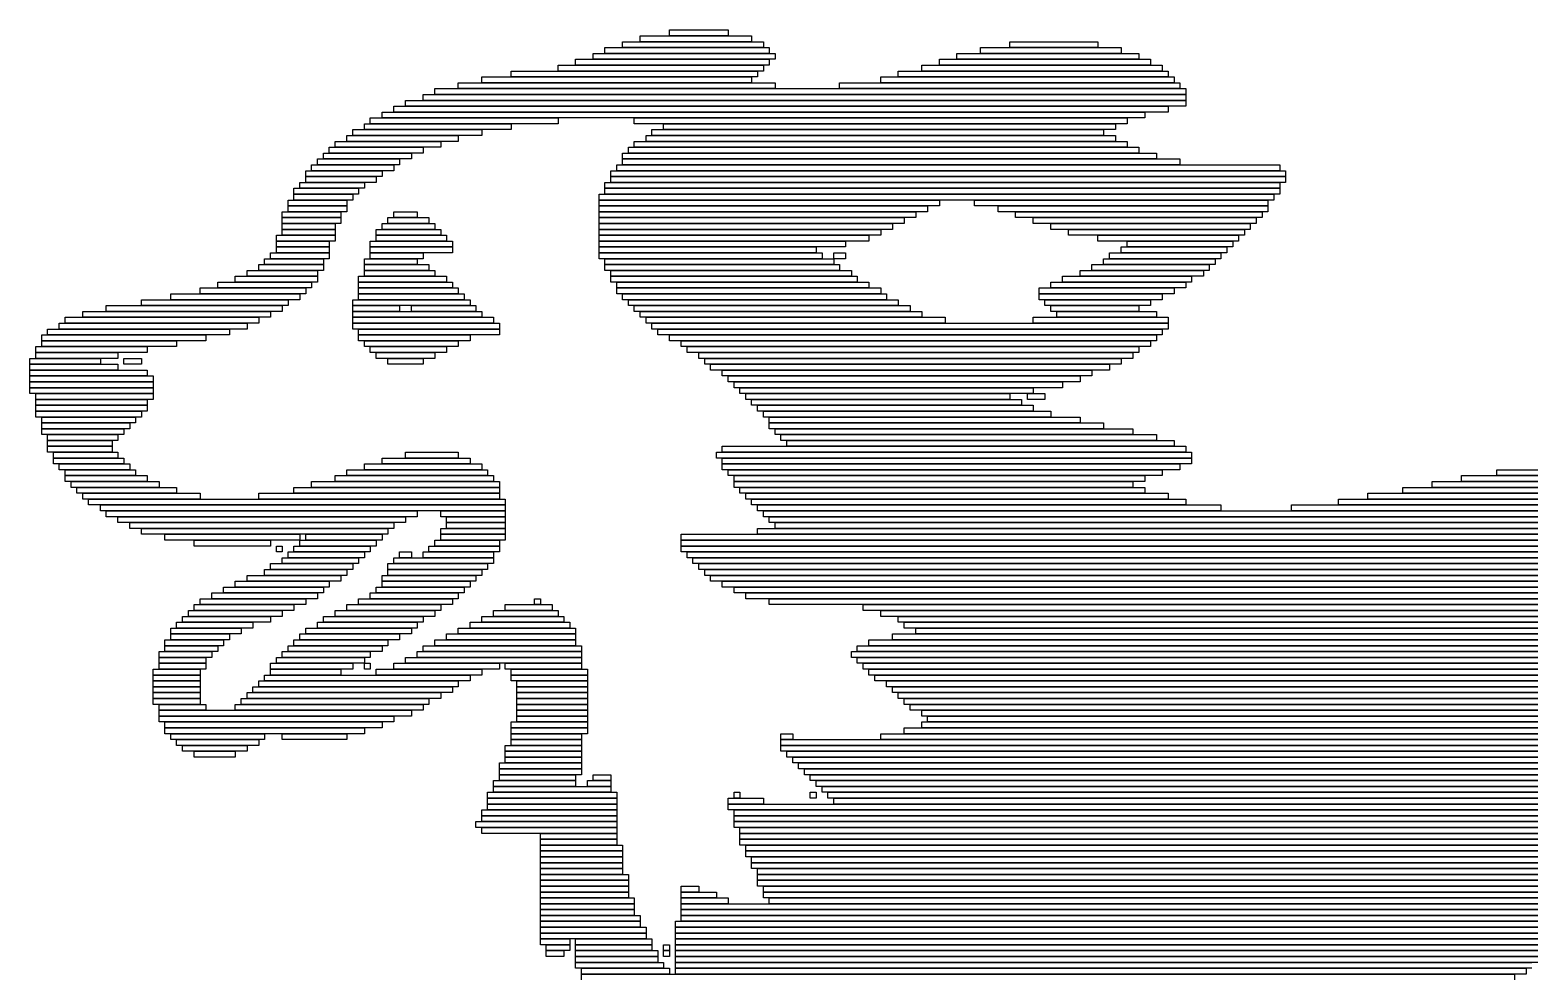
# Model space of a CAD drawing. Extents: x 289 to 734, y 368 to 657.
# Drawn here: x 292 to 547.5, y 495.5 to 657 of the extents above; entities that cross this region are included whole.
import ezdxf

# ---------------------------------------------------------------- set-up
doc = ezdxf.new("R2010")
doc.units = 0

msp = doc.modelspace()

# ---------------------------------------------------------------- linework, layer by layer
for p, q in [((401, 657), (411, 657)), ((401, 656), (401, 657)), ((411, 657), (411, 656)), ((393, 655), (417, 655)), ((393, 654), (393, 655)), ((396, 656), (415, 656)), ((396, 655), (396, 656)), ((415, 655), (396, 655)), ((411, 656), (401, 656)), ((415, 656), (415, 655)), ((417, 655), (417, 654)), ((459, 655), (474, 655)), ((459, 654), (459, 655)), ((474, 655), (474, 654)), ((385, 652), (418, 652)), ((385, 651), (385, 652)), ((388, 653), (419, 653)), ((388, 652), (388, 653)), ((419, 652), (388, 652)), ((390, 654), (418, 654)), ((390, 653), (390, 654)), ((418, 653), (390, 653)), ((417, 654), (393, 654)), ((418, 654), (418, 653)), ((418, 652), (418, 651)), ((419, 653), (419, 652)), ((447, 652), (483, 652)), ((447, 651), (447, 652)), ((450, 653), (481, 653)), ((450, 652), (450, 653)), ((481, 652), (450, 652)), ((454, 654), (478, 654)), ((454, 653), (454, 654)), ((478, 653), (454, 653)), ((474, 654), (459, 654)), ((478, 654), (478, 653)), ((481, 653), (481, 652)), ((483, 652), (483, 651)), ((369, 649), (415, 649)), ((369, 648), (369, 649)), ((374, 650), (416, 650)), ((374, 649), (374, 650)), ((416, 649), (374, 649)), ((382, 651), (417, 651)), ((382, 650), (382, 651)), ((417, 650), (382, 650)), ((418, 651), (385, 651)), ((415, 649), (415, 648)), ((416, 650), (416, 649)), ((417, 651), (417, 650)), ((437, 649), (487, 649)), ((437, 648), (437, 649)), ((440, 650), (486, 650)), ((440, 649), (440, 650)), ((486, 649), (440, 649)), ((444, 651), (485, 651)), ((444, 650), (444, 651)), ((485, 650), (444, 650)), ((483, 651), (447, 651)), ((485, 651), (485, 650)), ((486, 650), (486, 649)), ((487, 649), (487, 648)), ((361, 647), (489, 647)), ((361, 646), (361, 647)), ((365, 648), (419, 648)), ((365, 647), (365, 648)), ((419, 647), (365, 647)), ((415, 648), (369, 648)), ((419, 648), (419, 647)), ((430, 648), (488, 648)), ((430, 647), (430, 648)), ((488, 647), (430, 647)), ((487, 648), (437, 648)), ((488, 648), (488, 647)), ((489, 647), (489, 646)), ((354, 644), (486, 644)), ((354, 643), (354, 644)), ((356, 645), (489, 645)), ((356, 644), (356, 645)), ((489, 644), (356, 644)), ((359, 646), (489, 646)), ((359, 645), (359, 646)), ((489, 645), (359, 645)), ((489, 646), (361, 646)), ((486, 644), (486, 643)), ((489, 646), (489, 645)), ((489, 645), (489, 644)), ((350, 642), (382, 642)), ((350, 641), (350, 642)), ((352, 643), (482, 643)), ((352, 642), (352, 643)), ((482, 642), (352, 642)), ((486, 643), (354, 643)), ((382, 642), (382, 641)), ((395, 642), (479, 642)), ((395, 641), (395, 642)), ((479, 642), (479, 641)), ((482, 643), (482, 642)), ((346, 639), (365, 639)), ((346, 638), (346, 639)), ((347, 640), (369, 640)), ((347, 639), (347, 640)), ((369, 639), (347, 639)), ((349, 641), (374, 641)), ((349, 640), (349, 641)), ((374, 640), (349, 640)), ((382, 641), (350, 641)), ((365, 639), (365, 638)), ((369, 640), (369, 639)), ((374, 641), (374, 640)), ((479, 641), (395, 641)), ((397, 639), (477, 639)), ((397, 638), (397, 639)), ((398, 640), (475, 640)), ((398, 639), (398, 640)), ((475, 639), (398, 639)), ((400, 641), (477, 641)), ((400, 640), (400, 641)), ((477, 640), (400, 640)), ((475, 640), (475, 639)), ((477, 641), (477, 640)), ((477, 639), (477, 638)), ((343, 637), (359, 637)), ((343, 636), (343, 637)), ((344, 638), (362, 638)), ((344, 637), (344, 638)), ((362, 637), (344, 637)), ((365, 638), (346, 638)), ((359, 637), (359, 636)), ((362, 638), (362, 637)), ((394, 637), (481, 637)), ((394, 636), (394, 637)), ((395, 638), (479, 638)), ((395, 637), (395, 638)), ((479, 637), (395, 637)), ((477, 638), (397, 638)), ((479, 638), (479, 637)), ((481, 637), (481, 636)), ((340, 634), (354, 634)), ((340, 633), (340, 634)), ((341, 635), (355, 635)), ((341, 634), (341, 635)), ((355, 634), (341, 634)), ((342, 636), (357, 636)), ((342, 635), (342, 636)), ((357, 635), (342, 635)), ((359, 636), (343, 636)), ((354, 634), (354, 633)), ((355, 635), (355, 634)), ((357, 636), (357, 635)), ((392, 634), (505, 634)), ((392, 633), (392, 634)), ((393, 636), (484, 636)), ((393, 635), (393, 636)), ((484, 635), (393, 635)), ((393, 635), (488, 635)), ((393, 634), (393, 635)), ((488, 634), (393, 634)), ((481, 636), (394, 636)), ((484, 636), (484, 635)), ((488, 635), (488, 634)), ((505, 634), (505, 633)), ((339, 633), (352, 633)), ((339, 632), (339, 633)), ((352, 632), (339, 632)), ((339, 632), (351, 632)), ((339, 631), (339, 632)), ((354, 633), (340, 633)), ((351, 632), (351, 631)), ((352, 633), (352, 632)), ((391, 633), (506, 633)), ((391, 632), (391, 633)), ((506, 632), (391, 632)), ((391, 632), (506, 632)), ((391, 631), (391, 632)), ((505, 633), (392, 633)), ((506, 633), (506, 632)), ((506, 632), (506, 631)), ((337, 630), (348, 630)), ((337, 629), (337, 630)), ((348, 629), (337, 629)), ((337, 629), (347, 629)), ((337, 628), (337, 629)), ((338, 631), (349, 631)), ((338, 630), (338, 631)), ((349, 630), (338, 630)), ((351, 631), (339, 631)), ((347, 629), (347, 628)), ((348, 630), (348, 629)), ((349, 631), (349, 630)), ((389, 629), (504, 629)), ((389, 628), (389, 629)), ((390, 631), (505, 631)), ((390, 630), (390, 631)), ((505, 630), (390, 630)), ((390, 630), (505, 630)), ((390, 629), (390, 630)), ((505, 629), (390, 629)), ((506, 631), (391, 631)), ((504, 629), (504, 628)), ((505, 631), (505, 630)), ((505, 630), (505, 629)), ((335, 626), (345, 626)), ((335, 625), (335, 626)), ((336, 628), (346, 628)), ((336, 627), (336, 628)), ((346, 627), (336, 627)), ((336, 627), (346, 627)), ((336, 626), (336, 627)), ((346, 626), (336, 626)), ((347, 628), (337, 628)), ((345, 626), (345, 625)), ((346, 628), (346, 627)), ((346, 627), (346, 626)), ((354, 626), (358, 626)), ((354, 625), (354, 626)), ((358, 626), (358, 625)), ((504, 628), (389, 628)), ((389, 628), (447, 628)), ((389, 627), (389, 628)), ((447, 627), (389, 627)), ((389, 627), (445, 627)), ((389, 626), (389, 627)), ((445, 626), (389, 626)), ((389, 626), (443, 626)), ((389, 625), (389, 626)), ((443, 626), (443, 625)), ((445, 627), (445, 626)), ((447, 628), (447, 627)), ((453, 628), (503, 628)), ((453, 627), (453, 628)), ((503, 627), (453, 627)), ((457, 627), (503, 627)), ((457, 626), (457, 627)), ((503, 626), (457, 626)), ((460, 626), (502, 626)), ((460, 625), (460, 626)), ((502, 626), (502, 625)), ((503, 628), (503, 627)), ((503, 627), (503, 626)), ((345, 625), (335, 625)), ((335, 625), (345, 625)), ((335, 624), (335, 625)), ((345, 624), (335, 624)), ((335, 624), (344, 624)), ((335, 623), (335, 624)), ((344, 624), (344, 623)), ((345, 625), (345, 624)), ((352, 624), (361, 624)), ((352, 623), (352, 624)), ((353, 625), (360, 625)), ((353, 624), (353, 625)), ((360, 624), (353, 624)), ((358, 625), (354, 625)), ((360, 625), (360, 624)), ((361, 624), (361, 623)), ((443, 625), (389, 625)), ((389, 625), (441, 625)), ((389, 624), (389, 625)), ((441, 624), (389, 624)), ((389, 624), (439, 624)), ((389, 623), (389, 624)), ((439, 624), (439, 623)), ((441, 625), (441, 624)), ((502, 625), (460, 625)), ((463, 625), (501, 625)), ((463, 624), (463, 625)), ((501, 624), (463, 624)), ((466, 624), (500, 624)), ((466, 623), (466, 624)), ((500, 624), (500, 623)), ((501, 625), (501, 624)), ((334, 622), (344, 622)), ((334, 621), (334, 622)), ((344, 621), (334, 621)), ((334, 621), (343, 621)), ((334, 620), (334, 621)), ((344, 623), (335, 623)), ((335, 623), (344, 623)), ((335, 622), (335, 623)), ((344, 622), (335, 622)), ((343, 621), (343, 620)), ((344, 623), (344, 622)), ((344, 622), (344, 621)), ((350, 621), (364, 621)), ((350, 620), (350, 621)), ((351, 623), (362, 623)), ((351, 622), (351, 623)), ((362, 622), (351, 622)), ((351, 622), (363, 622)), ((351, 621), (351, 622)), ((363, 621), (351, 621)), ((361, 623), (352, 623)), ((362, 623), (362, 622)), ((363, 622), (363, 621)), ((364, 621), (364, 620)), ((439, 623), (389, 623)), ((389, 623), (437, 623)), ((389, 622), (389, 623)), ((437, 622), (389, 622)), ((389, 622), (435, 622)), ((389, 621), (389, 622)), ((435, 621), (389, 621)), ((389, 621), (431, 621)), ((389, 620), (389, 621)), ((431, 621), (431, 620)), ((435, 622), (435, 621)), ((437, 623), (437, 622)), ((500, 623), (466, 623)), ((469, 623), (499, 623)), ((469, 622), (469, 623)), ((499, 622), (469, 622)), ((474, 622), (498, 622)), ((474, 621), (474, 622)), ((498, 621), (474, 621)), ((479, 621), (497, 621)), ((479, 620), (479, 621)), ((497, 621), (497, 620)), ((498, 622), (498, 621)), ((499, 623), (499, 622)), ((333, 619), (343, 619)), ((333, 618), (333, 619)), ((343, 620), (334, 620)), ((334, 620), (343, 620)), ((334, 619), (334, 620)), ((343, 619), (334, 619)), ((343, 620), (343, 619)), ((343, 619), (343, 618)), ((364, 620), (350, 620)), ((350, 620), (364, 620)), ((350, 619), (350, 620)), ((364, 619), (350, 619)), ((350, 619), (359, 619)), ((350, 618), (350, 619)), ((359, 619), (359, 618)), ((364, 620), (364, 619)), ((431, 620), (389, 620)), ((389, 620), (426, 620)), ((389, 619), (389, 620)), ((426, 619), (389, 619)), ((389, 619), (427, 619)), ((389, 618), (389, 619)), ((426, 620), (426, 619)), ((427, 619), (427, 618)), ((429, 619), (431, 619)), ((429, 618), (429, 619)), ((431, 619), (431, 618)), ((476, 619), (495, 619)), ((476, 618), (476, 619)), ((478, 620), (496, 620)), ((478, 619), (478, 620)), ((496, 619), (478, 619)), ((497, 620), (479, 620)), ((495, 619), (495, 618)), ((496, 620), (496, 619)), ((329, 616), (341, 616)), ((329, 615), (329, 616)), ((331, 617), (342, 617)), ((331, 616), (331, 617)), ((342, 616), (331, 616)), ((332, 618), (342, 618)), ((332, 617), (332, 618)), ((342, 617), (332, 617)), ((343, 618), (333, 618)), ((341, 616), (341, 615)), ((342, 618), (342, 617)), ((342, 617), (342, 616)), ((349, 618), (358, 618)), ((349, 617), (349, 618)), ((358, 617), (349, 617)), ((349, 617), (360, 617)), ((349, 616), (349, 617)), ((360, 616), (349, 616)), ((349, 616), (361, 616)), ((349, 615), (349, 616)), ((359, 618), (350, 618)), ((358, 618), (358, 617)), ((360, 617), (360, 616)), ((361, 616), (361, 615)), ((427, 618), (389, 618)), ((390, 618), (429, 618)), ((390, 617), (390, 618)), ((429, 617), (390, 617)), ((390, 617), (430, 617)), ((390, 616), (390, 617)), ((430, 616), (390, 616)), ((391, 616), (432, 616)), ((391, 615), (391, 616)), ((431, 618), (429, 618)), ((429, 618), (429, 617)), ((430, 617), (430, 616)), ((432, 616), (432, 615)), ((471, 616), (492, 616)), ((471, 615), (471, 616)), ((473, 617), (493, 617)), ((473, 616), (473, 617)), ((493, 616), (473, 616)), ((475, 618), (494, 618)), ((475, 617), (475, 618)), ((494, 617), (475, 617)), ((495, 618), (476, 618)), ((492, 616), (492, 615)), ((493, 617), (493, 616)), ((494, 618), (494, 617)), ((324, 614), (340, 614)), ((324, 613), (324, 614)), ((327, 615), (341, 615)), ((327, 614), (327, 615)), ((341, 614), (327, 614)), ((341, 615), (329, 615)), ((340, 614), (340, 613)), ((341, 615), (341, 614)), ((348, 615), (363, 615)), ((348, 614), (348, 615)), ((363, 614), (348, 614)), ((348, 614), (364, 614)), ((348, 613), (348, 614)), ((361, 615), (349, 615)), ((363, 615), (363, 614)), ((364, 614), (364, 613)), ((432, 615), (391, 615)), ((391, 615), (433, 615)), ((391, 614), (391, 615)), ((433, 614), (391, 614)), ((392, 614), (435, 614)), ((392, 613), (392, 614)), ((433, 615), (433, 614)), ((435, 614), (435, 613)), ((466, 614), (489, 614)), ((466, 613), (466, 614)), ((468, 615), (490, 615)), ((468, 614), (468, 615)), ((490, 614), (468, 614)), ((492, 615), (471, 615)), ((489, 614), (489, 613)), ((490, 615), (490, 614)), ((311, 611), (336, 611)), ((311, 610), (311, 611)), ((316, 612), (338, 612)), ((316, 611), (316, 612)), ((338, 611), (316, 611)), ((321, 613), (339, 613)), ((321, 612), (321, 613)), ((339, 612), (321, 612)), ((340, 613), (324, 613)), ((336, 611), (336, 610)), ((338, 612), (338, 611)), ((339, 613), (339, 612)), ((347, 611), (367, 611)), ((347, 610), (347, 611)), ((364, 613), (348, 613)), ((348, 613), (365, 613)), ((348, 612), (348, 613)), ((365, 612), (348, 612)), ((348, 612), (366, 612)), ((348, 611), (348, 612)), ((366, 611), (348, 611)), ((365, 613), (365, 612)), ((366, 612), (366, 611)), ((367, 611), (367, 610)), ((435, 613), (392, 613)), ((392, 613), (437, 613)), ((392, 612), (392, 613)), ((437, 612), (392, 612)), ((393, 612), (438, 612)), ((393, 611), (393, 612)), ((438, 611), (393, 611)), ((394, 611), (440, 611)), ((394, 610), (394, 611)), ((437, 613), (437, 612)), ((438, 612), (438, 611)), ((440, 611), (440, 610)), ((464, 613), (487, 613)), ((464, 612), (464, 613)), ((487, 612), (464, 612)), ((464, 612), (485, 612)), ((464, 611), (464, 612)), ((485, 611), (464, 611)), ((465, 611), (483, 611)), ((465, 610), (465, 611)), ((489, 613), (466, 613)), ((483, 611), (483, 610)), ((485, 612), (485, 611)), ((487, 613), (487, 612)), ((301, 609), (333, 609)), ((301, 608), (301, 609)), ((305, 610), (335, 610)), ((305, 609), (305, 610)), ((335, 609), (305, 609)), ((336, 610), (311, 610)), ((333, 609), (333, 608)), ((335, 610), (335, 609)), ((367, 610), (347, 610)), ((347, 610), (355, 610)), ((347, 609), (347, 610)), ((355, 609), (347, 609)), ((347, 609), (369, 609)), ((347, 608), (347, 609)), ((355, 610), (355, 609)), ((357, 610), (368, 610)), ((357, 609), (357, 610)), ((368, 609), (357, 609)), ((368, 610), (368, 609)), ((369, 609), (369, 608)), ((440, 610), (394, 610)), ((395, 610), (442, 610)), ((395, 609), (395, 610)), ((442, 609), (395, 609)), ((396, 609), (444, 609)), ((396, 608), (396, 609)), ((442, 610), (442, 609)), ((444, 609), (444, 608)), ((483, 610), (465, 610)), ((466, 610), (481, 610)), ((466, 609), (466, 610)), ((481, 609), (466, 609)), ((467, 609), (484, 609)), ((467, 608), (467, 609)), ((481, 610), (481, 609)), ((484, 609), (484, 608)), ((295, 606), (326, 606)), ((295, 605), (295, 606)), ((297, 607), (329, 607)), ((297, 606), (297, 607)), ((329, 606), (297, 606)), ((298, 608), (331, 608)), ((298, 607), (298, 608)), ((331, 607), (298, 607)), ((333, 608), (301, 608)), ((326, 606), (326, 605)), ((329, 607), (329, 606)), ((331, 608), (331, 607)), ((369, 608), (347, 608)), ((347, 608), (371, 608)), ((347, 607), (347, 608)), ((371, 607), (347, 607)), ((347, 607), (372, 607)), ((347, 606), (347, 607)), ((372, 606), (347, 606)), ((348, 606), (372, 606)), ((348, 605), (348, 606)), ((371, 608), (371, 607)), ((372, 607), (372, 606)), ((372, 606), (372, 605)), ((444, 608), (396, 608)), ((397, 608), (448, 608)), ((397, 607), (397, 608)), ((448, 607), (397, 607)), ((398, 607), (486, 607)), ((398, 606), (398, 607)), ((486, 606), (398, 606)), ((399, 606), (485, 606)), ((399, 605), (399, 606)), ((448, 608), (448, 607)), ((463, 608), (486, 608)), ((463, 607), (463, 608)), ((486, 607), (463, 607)), ((484, 608), (467, 608)), ((485, 606), (485, 605)), ((486, 608), (486, 607)), ((486, 607), (486, 606)), ((293, 603), (312, 603)), ((293, 602), (293, 603)), ((294, 605), (322, 605)), ((294, 604), (294, 605)), ((322, 604), (294, 604)), ((294, 604), (317, 604)), ((294, 603), (294, 604)), ((317, 603), (294, 603)), ((326, 605), (295, 605)), ((312, 603), (312, 602)), ((317, 604), (317, 603)), ((322, 605), (322, 604)), ((372, 605), (348, 605)), ((348, 605), (367, 605)), ((348, 604), (348, 605)), ((367, 604), (348, 604)), ((349, 604), (365, 604)), ((349, 603), (349, 604)), ((365, 603), (349, 603)), ((350, 603), (363, 603)), ((350, 602), (350, 603)), ((363, 603), (363, 602)), ((365, 604), (365, 603)), ((367, 605), (367, 604)), ((485, 605), (399, 605)), ((401, 605), (484, 605)), ((401, 604), (401, 605)), ((484, 604), (401, 604)), ((403, 604), (483, 604)), ((403, 603), (403, 604)), ((483, 603), (403, 603)), ((404, 603), (481, 603)), ((404, 602), (404, 603)), ((481, 603), (481, 602)), ((483, 604), (483, 603)), ((484, 605), (484, 604)), ((292, 601), (304, 601)), ((292, 600), (292, 601)), ((312, 602), (293, 602)), ((293, 602), (307, 602)), ((293, 601), (293, 602)), ((307, 601), (293, 601)), ((304, 601), (304, 600)), ((307, 602), (307, 601)), ((308, 601), (311, 601)), ((308, 600), (308, 601)), ((311, 601), (311, 600)), ((363, 602), (350, 602)), ((351, 602), (361, 602)), ((351, 601), (351, 602)), ((361, 601), (351, 601)), ((353, 601), (359, 601)), ((353, 600), (353, 601)), ((359, 601), (359, 600)), ((361, 602), (361, 601)), ((481, 602), (404, 602)), ((406, 602), (480, 602)), ((406, 601), (406, 602)), ((480, 601), (406, 601)), ((407, 601), (478, 601)), ((407, 600), (407, 601)), ((478, 601), (478, 600)), ((480, 602), (480, 601)), ((304, 600), (292, 600)), ((292, 600), (307, 600)), ((292, 599), (292, 600)), ((307, 599), (292, 599)), ((292, 599), (312, 599)), ((292, 598), (292, 599)), ((312, 598), (292, 598)), ((292, 598), (313, 598)), ((292, 597), (292, 598)), ((307, 600), (307, 599)), ((311, 600), (308, 600)), ((312, 599), (312, 598)), ((313, 598), (313, 597)), ((359, 600), (353, 600)), ((478, 600), (407, 600)), ((408, 600), (476, 600)), ((408, 599), (408, 600)), ((476, 599), (408, 599)), ((410, 599), (473, 599)), ((410, 598), (410, 599)), ((473, 598), (410, 598)), ((411, 598), (471, 598)), ((411, 597), (411, 598)), ((471, 598), (471, 597)), ((473, 599), (473, 598)), ((476, 600), (476, 599)), ((313, 597), (292, 597)), ((292, 597), (313, 597)), ((292, 596), (292, 597)), ((313, 596), (292, 596)), ((292, 596), (313, 596)), ((292, 595), (292, 596)), ((313, 597), (313, 596)), ((313, 596), (313, 595)), ((471, 597), (411, 597)), ((412, 597), (468, 597)), ((412, 596), (412, 597)), ((468, 596), (412, 596)), ((413, 596), (463, 596)), ((413, 595), (413, 596)), ((463, 596), (463, 595)), ((468, 597), (468, 596)), ((313, 595), (292, 595)), ((293, 595), (313, 595)), ((293, 594), (293, 595)), ((313, 594), (293, 594)), ((293, 594), (312, 594)), ((293, 593), (293, 594)), ((312, 593), (293, 593)), ((293, 593), (312, 593)), ((293, 592), (293, 593)), ((312, 594), (312, 593)), ((312, 593), (312, 592)), ((313, 595), (313, 594)), ((463, 595), (413, 595)), ((414, 595), (459, 595)), ((414, 594), (414, 595)), ((459, 594), (414, 594)), ((415, 594), (461, 594)), ((415, 593), (415, 594)), ((461, 593), (415, 593)), ((416, 593), (463, 593)), ((416, 592), (416, 593)), ((459, 595), (459, 594)), ((461, 594), (461, 593)), ((462, 595), (465, 595)), ((462, 594), (462, 595)), ((465, 594), (462, 594)), ((463, 593), (463, 592)), ((465, 595), (465, 594)), ((312, 592), (293, 592)), ((293, 592), (311, 592)), ((293, 591), (293, 592)), ((311, 591), (293, 591)), ((294, 591), (310, 591)), ((294, 590), (294, 591)), ((310, 591), (310, 590)), ((311, 592), (311, 591)), ((463, 592), (416, 592)), ((417, 592), (466, 592)), ((417, 591), (417, 592)), ((466, 591), (417, 591)), ((418, 591), (471, 591)), ((418, 590), (418, 591)), ((466, 592), (466, 591)), ((471, 591), (471, 590)), ((310, 590), (294, 590)), ((294, 590), (309, 590)), ((294, 589), (294, 590)), ((309, 589), (294, 589)), ((294, 589), (308, 589)), ((294, 588), (294, 589)), ((308, 588), (294, 588)), ((295, 588), (307, 588)), ((295, 587), (295, 588)), ((307, 588), (307, 587)), ((308, 589), (308, 588)), ((309, 590), (309, 589)), ((471, 590), (418, 590)), ((418, 590), (475, 590)), ((418, 589), (418, 590)), ((475, 589), (418, 589)), ((419, 589), (480, 589)), ((419, 588), (419, 589)), ((480, 588), (419, 588)), ((420, 588), (484, 588)), ((420, 587), (420, 588)), ((475, 590), (475, 589)), ((480, 589), (480, 588)), ((484, 588), (484, 587)), ((307, 587), (295, 587)), ((295, 587), (306, 587)), ((295, 586), (295, 587)), ((306, 586), (295, 586)), ((295, 586), (306, 586)), ((295, 585), (295, 586)), ((306, 587), (306, 586)), ((306, 586), (306, 585)), ((410, 586), (489, 586)), ((410, 585), (410, 586)), ((484, 587), (420, 587)), ((421, 587), (487, 587)), ((421, 586), (421, 587)), ((487, 586), (421, 586)), ((487, 587), (487, 586)), ((489, 586), (489, 585)), ((306, 585), (295, 585)), ((296, 585), (307, 585)), ((296, 584), (296, 585)), ((307, 584), (296, 584)), ((296, 584), (308, 584)), ((296, 583), (296, 584)), ((308, 583), (296, 583)), ((297, 583), (309, 583)), ((297, 582), (297, 583)), ((307, 585), (307, 584)), ((308, 584), (308, 583)), ((309, 583), (309, 582)), ((349, 583), (369, 583)), ((349, 582), (349, 583)), ((352, 584), (367, 584)), ((352, 583), (352, 584)), ((367, 583), (352, 583)), ((356, 585), (365, 585)), ((356, 584), (356, 585)), ((365, 584), (356, 584)), ((365, 585), (365, 584)), ((367, 584), (367, 583)), ((369, 583), (369, 582)), ((409, 585), (490, 585)), ((409, 584), (409, 585)), ((490, 584), (409, 584)), ((489, 585), (410, 585)), ((410, 584), (490, 584)), ((410, 583), (410, 584)), ((490, 583), (410, 583)), ((410, 583), (488, 583)), ((410, 582), (410, 583)), ((488, 583), (488, 582)), ((490, 585), (490, 584)), ((490, 584), (490, 583)), ((309, 582), (297, 582)), ((298, 582), (310, 582)), ((298, 581), (298, 582)), ((310, 581), (298, 581)), ((298, 581), (312, 581)), ((298, 580), (298, 581)), ((312, 580), (298, 580)), ((299, 580), (314, 580)), ((299, 579), (299, 580)), ((310, 582), (310, 581)), ((312, 581), (312, 580)), ((314, 580), (314, 579)), ((340, 580), (372, 580)), ((340, 579), (340, 580)), ((344, 581), (371, 581)), ((344, 580), (344, 581)), ((371, 580), (344, 580)), ((346, 582), (370, 582)), ((346, 581), (346, 582)), ((370, 581), (346, 581)), ((369, 582), (349, 582)), ((370, 582), (370, 581)), ((371, 581), (371, 580)), ((372, 580), (372, 579)), ((488, 582), (410, 582)), ((411, 582), (485, 582)), ((411, 581), (411, 582)), ((485, 581), (411, 581)), ((412, 581), (482, 581)), ((412, 580), (412, 581)), ((482, 580), (412, 580)), ((412, 580), (480, 580)), ((412, 579), (412, 580)), ((480, 580), (480, 579)), ((482, 581), (482, 580)), ((485, 582), (485, 581)), ((531, 580), (591, 580)), ((531, 579), (531, 580)), ((536, 581), (588, 581)), ((536, 580), (536, 581)), ((588, 580), (536, 580)), ((542, 582), (584, 582)), ((542, 581), (542, 582)), ((584, 581), (542, 581)), ((314, 579), (299, 579)), ((300, 579), (317, 579)), ((300, 578), (300, 579)), ((317, 578), (300, 578)), ((301, 578), (321, 578)), ((301, 577), (301, 578)), ((317, 579), (317, 578)), ((321, 578), (321, 577)), ((331, 578), (372, 578)), ((331, 577), (331, 578)), ((337, 579), (372, 579)), ((337, 578), (337, 579)), ((372, 578), (337, 578)), ((372, 579), (340, 579)), ((372, 579), (372, 578)), ((372, 578), (372, 577)), ((480, 579), (412, 579)), ((413, 579), (482, 579)), ((413, 578), (413, 579)), ((482, 578), (413, 578)), ((414, 578), (486, 578)), ((414, 577), (414, 578)), ((482, 579), (482, 578)), ((486, 578), (486, 577)), ((520, 578), (597, 578)), ((520, 577), (520, 578)), ((526, 579), (594, 579)), ((526, 578), (526, 579)), ((594, 578), (526, 578)), ((591, 579), (531, 579)), ((321, 577), (301, 577)), ((302, 577), (373, 577)), ((302, 576), (302, 577)), ((373, 576), (302, 576)), ((304, 576), (373, 576)), ((304, 575), (304, 576)), ((373, 575), (304, 575)), ((305, 575), (358, 575)), ((305, 574), (305, 575)), ((372, 577), (331, 577)), ((358, 575), (358, 574)), ((362, 575), (373, 575)), ((362, 574), (362, 575)), ((373, 577), (373, 576)), ((373, 576), (373, 575)), ((373, 575), (373, 574)), ((486, 577), (414, 577)), ((415, 577), (489, 577)), ((415, 576), (415, 577)), ((489, 576), (415, 576)), ((416, 576), (495, 576)), ((416, 575), (416, 576)), ((495, 575), (416, 575)), ((417, 575), (629, 575)), ((417, 574), (417, 575)), ((489, 577), (489, 576)), ((495, 576), (495, 575)), ((507, 576), (601, 576)), ((507, 575), (507, 576)), ((601, 575), (507, 575)), ((515, 577), (599, 577)), ((515, 576), (515, 577)), ((599, 576), (515, 576)), ((597, 577), (520, 577)), ((358, 574), (305, 574)), ((307, 574), (356, 574)), ((307, 573), (307, 574)), ((356, 573), (307, 573)), ((309, 573), (354, 573)), ((309, 572), (309, 573)), ((354, 573), (354, 572)), ((356, 574), (356, 573)), ((373, 574), (362, 574)), ((363, 574), (373, 574)), ((363, 573), (363, 574)), ((373, 573), (363, 573)), ((363, 573), (373, 573)), ((363, 572), (363, 573)), ((373, 574), (373, 573)), ((373, 573), (373, 572)), ((629, 574), (417, 574)), ((418, 574), (628, 574)), ((418, 573), (418, 574)), ((628, 573), (418, 573)), ((419, 573), (627, 573)), ((419, 572), (419, 573)), ((354, 572), (309, 572)), ((311, 572), (353, 572)), ((311, 571), (311, 572)), ((353, 571), (311, 571)), ((315, 571), (338, 571)), ((315, 570), (315, 571)), ((338, 570), (315, 570)), ((320, 570), (333, 570)), ((320, 569), (320, 570)), ((333, 570), (333, 569)), ((338, 571), (338, 570)), ((338, 570), (351, 570)), ((338, 569), (338, 570)), ((339, 571), (352, 571)), ((339, 570), (339, 571)), ((352, 570), (339, 570)), ((351, 570), (351, 569)), ((352, 571), (352, 570)), ((353, 572), (353, 571)), ((361, 570), (372, 570)), ((361, 569), (361, 570)), ((362, 572), (373, 572)), ((362, 571), (362, 572)), ((373, 571), (362, 571)), ((362, 571), (373, 571)), ((362, 570), (362, 571)), ((373, 570), (362, 570)), ((373, 572), (363, 572)), ((372, 570), (372, 569)), ((373, 572), (373, 571)), ((373, 571), (373, 570)), ((403, 571), (623, 571)), ((403, 570), (403, 571)), ((623, 570), (403, 570)), ((403, 570), (622, 570)), ((403, 569), (403, 570)), ((416, 572), (625, 572)), ((416, 571), (416, 572)), ((625, 571), (416, 571)), ((627, 572), (419, 572)), ((333, 569), (320, 569)), ((334, 569), (335, 569)), ((334, 568), (334, 569)), ((335, 568), (334, 568)), ((335, 569), (335, 568)), ((336, 568), (349, 568)), ((336, 567), (336, 568)), ((337, 569), (350, 569)), ((337, 568), (337, 569)), ((350, 568), (337, 568)), ((351, 569), (338, 569)), ((349, 568), (349, 567)), ((350, 569), (350, 568)), ((355, 568), (357, 568)), ((355, 567), (355, 568)), ((357, 568), (357, 567)), ((359, 568), (371, 568)), ((359, 567), (359, 568)), ((360, 569), (372, 569)), ((360, 568), (360, 569)), ((372, 568), (360, 568)), ((372, 569), (361, 569)), ((371, 568), (371, 567)), ((372, 569), (372, 568)), ((622, 569), (403, 569)), ((403, 569), (620, 569)), ((403, 568), (403, 569)), ((620, 568), (403, 568)), ((404, 568), (618, 568)), ((404, 567), (404, 568)), ((332, 565), (346, 565)), ((332, 564), (332, 565)), ((333, 566), (347, 566)), ((333, 565), (333, 566)), ((347, 565), (333, 565)), ((335, 567), (348, 567)), ((335, 566), (335, 567)), ((348, 566), (335, 566)), ((349, 567), (336, 567)), ((346, 565), (346, 564)), ((347, 566), (347, 565)), ((348, 567), (348, 566)), ((353, 566), (370, 566)), ((353, 565), (353, 566)), ((370, 565), (353, 565)), ((353, 565), (369, 565)), ((353, 564), (353, 565)), ((354, 567), (371, 567)), ((354, 566), (354, 567)), ((371, 566), (354, 566)), ((357, 567), (355, 567)), ((371, 567), (359, 567)), ((369, 565), (369, 564)), ((370, 566), (370, 565)), ((371, 567), (371, 566)), ((618, 567), (404, 567)), ((405, 567), (616, 567)), ((405, 566), (405, 567)), ((616, 566), (405, 566)), ((406, 566), (614, 566)), ((406, 565), (406, 566)), ((614, 565), (406, 565)), ((407, 565), (615, 565)), ((407, 564), (407, 565)), ((327, 563), (343, 563)), ((327, 562), (327, 563)), ((329, 564), (345, 564)), ((329, 563), (329, 564)), ((345, 563), (329, 563)), ((346, 564), (332, 564)), ((343, 563), (343, 562)), ((345, 564), (345, 563)), ((352, 564), (368, 564)), ((352, 563), (352, 564)), ((368, 563), (352, 563)), ((352, 563), (367, 563)), ((352, 562), (352, 563)), ((369, 564), (353, 564)), ((367, 563), (367, 562)), ((368, 564), (368, 563)), ((615, 564), (407, 564)), ((408, 564), (616, 564)), ((408, 563), (408, 564)), ((616, 563), (408, 563)), ((410, 563), (618, 563)), ((410, 562), (410, 563)), ((321, 560), (339, 560)), ((321, 559), (321, 560)), ((323, 561), (341, 561)), ((323, 560), (323, 561)), ((341, 560), (323, 560)), ((325, 562), (342, 562)), ((325, 561), (325, 562)), ((342, 561), (325, 561)), ((343, 562), (327, 562)), ((339, 560), (339, 559)), ((341, 561), (341, 560)), ((342, 562), (342, 561)), ((348, 560), (364, 560)), ((348, 559), (348, 560)), ((350, 561), (365, 561)), ((350, 560), (350, 561)), ((365, 560), (350, 560)), ((351, 562), (366, 562)), ((351, 561), (351, 562)), ((366, 561), (351, 561)), ((367, 562), (352, 562)), ((364, 560), (364, 559)), ((365, 561), (365, 560)), ((366, 562), (366, 561)), ((378, 560), (379, 560)), ((378, 559), (378, 560)), ((379, 560), (379, 559)), ((618, 562), (410, 562)), ((412, 562), (619, 562)), ((412, 561), (412, 562)), ((619, 561), (412, 561)), ((414, 561), (621, 561)), ((414, 560), (414, 561)), ((621, 560), (414, 560)), ((418, 560), (623, 560)), ((418, 559), (418, 560)), ((318, 557), (333, 557)), ((318, 556), (318, 557)), ((319, 558), (335, 558)), ((319, 557), (319, 558)), ((335, 557), (319, 557)), ((320, 559), (337, 559)), ((320, 558), (320, 559)), ((337, 558), (320, 558)), ((339, 559), (321, 559)), ((333, 557), (333, 556)), ((335, 558), (335, 557)), ((337, 559), (337, 558)), ((342, 557), (359, 557)), ((342, 556), (342, 557)), ((344, 558), (361, 558)), ((344, 557), (344, 558)), ((361, 557), (344, 557)), ((346, 559), (362, 559)), ((346, 558), (346, 559)), ((362, 558), (346, 558)), ((364, 559), (348, 559)), ((359, 557), (359, 556)), ((361, 558), (361, 557)), ((362, 559), (362, 558)), ((369, 557), (383, 557)), ((369, 556), (369, 557)), ((371, 558), (382, 558)), ((371, 557), (371, 558)), ((382, 557), (371, 557)), ((373, 559), (381, 559)), ((373, 558), (373, 559)), ((381, 558), (373, 558)), ((379, 559), (378, 559)), ((381, 559), (381, 558)), ((382, 558), (382, 557)), ((383, 557), (383, 556)), ((623, 559), (418, 559)), ((434, 559), (709, 559)), ((434, 558), (434, 559)), ((709, 558), (434, 558)), ((437, 558), (707, 558)), ((437, 557), (437, 558)), ((707, 557), (437, 557)), ((440, 557), (681, 557)), ((440, 556), (440, 557)), ((316, 555), (328, 555)), ((316, 554), (316, 555)), ((317, 556), (330, 556)), ((317, 555), (317, 556)), ((330, 555), (317, 555)), ((333, 556), (318, 556)), ((328, 555), (328, 554)), ((330, 556), (330, 555)), ((339, 555), (357, 555)), ((339, 554), (339, 555)), ((341, 556), (358, 556)), ((341, 555), (341, 556)), ((358, 555), (341, 555)), ((359, 556), (342, 556)), ((357, 555), (357, 554)), ((358, 556), (358, 555)), ((365, 555), (385, 555)), ((365, 554), (365, 555)), ((367, 556), (384, 556)), ((367, 555), (367, 556)), ((384, 555), (367, 555)), ((383, 556), (369, 556)), ((384, 556), (384, 555)), ((385, 555), (385, 554)), ((681, 556), (440, 556)), ((441, 556), (682, 556)), ((441, 555), (441, 556)), ((682, 555), (441, 555)), ((443, 555), (683, 555)), ((443, 554), (443, 555)), ((315, 553), (325, 553)), ((315, 552), (315, 553)), ((325, 552), (315, 552)), ((315, 552), (324, 552)), ((315, 551), (315, 552)), ((328, 554), (316, 554)), ((316, 554), (326, 554)), ((316, 553), (316, 554)), ((326, 553), (316, 553)), ((324, 552), (324, 551)), ((325, 553), (325, 552)), ((326, 554), (326, 553)), ((336, 552), (352, 552)), ((336, 551), (336, 552)), ((337, 553), (353, 553)), ((337, 552), (337, 553)), ((353, 552), (337, 552)), ((338, 554), (355, 554)), ((338, 553), (338, 554)), ((355, 553), (338, 553)), ((357, 554), (339, 554)), ((352, 552), (352, 551)), ((353, 553), (353, 552)), ((355, 554), (355, 553)), ((359, 552), (386, 552)), ((359, 551), (359, 552)), ((361, 553), (385, 553)), ((361, 552), (361, 553)), ((385, 552), (361, 552)), ((363, 554), (385, 554)), ((363, 553), (363, 554)), ((385, 553), (363, 553)), ((385, 554), (365, 554)), ((385, 554), (385, 553)), ((385, 553), (385, 552)), ((386, 552), (386, 551)), ((433, 552), (688, 552)), ((433, 551), (433, 552)), ((435, 553), (686, 553)), ((435, 552), (435, 553)), ((686, 552), (435, 552)), ((439, 554), (685, 554)), ((439, 553), (439, 554)), ((685, 553), (439, 553)), ((683, 554), (443, 554)), ((314, 551), (323, 551)), ((314, 550), (314, 551)), ((323, 550), (314, 550)), ((314, 550), (322, 550)), ((314, 549), (314, 550)), ((324, 551), (315, 551)), ((322, 550), (322, 549)), ((323, 551), (323, 550)), ((334, 550), (349, 550)), ((334, 549), (334, 550)), ((335, 551), (350, 551)), ((335, 550), (335, 551)), ((350, 550), (335, 550)), ((352, 551), (336, 551)), ((349, 550), (349, 549)), ((350, 551), (350, 550)), ((356, 550), (386, 550)), ((356, 549), (356, 550)), ((358, 551), (386, 551)), ((358, 550), (358, 551)), ((386, 550), (358, 550)), ((386, 551), (359, 551)), ((386, 551), (386, 550)), ((386, 550), (386, 549)), ((432, 551), (661, 551)), ((432, 550), (432, 551)), ((661, 550), (432, 550)), ((688, 551), (433, 551)), ((433, 550), (662, 550)), ((433, 549), (433, 550)), ((313, 548), (321, 548)), ((313, 547), (313, 548)), ((321, 547), (313, 547)), ((313, 547), (321, 547)), ((313, 546), (313, 547)), ((322, 549), (314, 549)), ((314, 549), (322, 549)), ((314, 548), (314, 549)), ((322, 548), (314, 548)), ((321, 548), (321, 547)), ((321, 547), (321, 546)), ((322, 549), (322, 548)), ((332, 547), (367, 547)), ((332, 546), (332, 547)), ((333, 549), (347, 549)), ((333, 548), (333, 549)), ((347, 548), (333, 548)), ((333, 548), (345, 548)), ((333, 547), (333, 548)), ((345, 547), (333, 547)), ((349, 549), (334, 549)), ((345, 548), (345, 547)), ((347, 549), (347, 548)), ((349, 549), (350, 549)), ((349, 548), (349, 549)), ((350, 548), (349, 548)), ((350, 549), (350, 548)), ((351, 548), (369, 548)), ((351, 547), (351, 548)), ((369, 547), (351, 547)), ((354, 549), (372, 549)), ((354, 548), (354, 549)), ((372, 548), (354, 548)), ((386, 549), (356, 549)), ((367, 547), (367, 546)), ((369, 548), (369, 547)), ((372, 549), (372, 548)), ((373, 549), (386, 549)), ((373, 548), (373, 549)), ((386, 548), (373, 548)), ((374, 548), (387, 548)), ((374, 547), (374, 548)), ((387, 547), (374, 547)), ((374, 547), (387, 547)), ((374, 546), (374, 547)), ((386, 549), (386, 548)), ((387, 548), (387, 547)), ((387, 547), (387, 546)), ((662, 549), (433, 549)), ((434, 549), (663, 549)), ((434, 548), (434, 549)), ((663, 548), (434, 548)), ((435, 548), (664, 548)), ((435, 547), (435, 548)), ((664, 547), (435, 547)), ((436, 547), (665, 547)), ((436, 546), (436, 547)), ((321, 546), (313, 546)), ((313, 546), (321, 546)), ((313, 545), (313, 546)), ((321, 545), (313, 545)), ((313, 545), (321, 545)), ((313, 544), (313, 545)), ((321, 546), (321, 545)), ((321, 545), (321, 544)), ((330, 545), (364, 545)), ((330, 544), (330, 545)), ((331, 546), (365, 546)), ((331, 545), (331, 546)), ((365, 545), (331, 545)), ((367, 546), (332, 546)), ((364, 545), (364, 544)), ((365, 546), (365, 545)), ((387, 546), (374, 546)), ((375, 546), (387, 546)), ((375, 545), (375, 546)), ((387, 545), (375, 545)), ((375, 545), (387, 545)), ((375, 544), (375, 545)), ((387, 546), (387, 545)), ((387, 545), (387, 544)), ((665, 546), (436, 546)), ((438, 546), (666, 546)), ((438, 545), (438, 546)), ((666, 545), (438, 545)), ((439, 545), (667, 545)), ((439, 544), (439, 545)), ((321, 544), (313, 544)), ((313, 544), (321, 544)), ((313, 543), (313, 544)), ((321, 543), (313, 543)), ((313, 543), (321, 543)), ((313, 542), (313, 543)), ((321, 542), (313, 542)), ((314, 542), (322, 542)), ((314, 541), (314, 542)), ((321, 544), (321, 543)), ((321, 543), (321, 542)), ((322, 542), (322, 541)), ((327, 542), (359, 542)), ((327, 541), (327, 542)), ((328, 543), (360, 543)), ((328, 542), (328, 543)), ((360, 542), (328, 542)), ((329, 544), (362, 544)), ((329, 543), (329, 544)), ((362, 543), (329, 543)), ((364, 544), (330, 544)), ((359, 542), (359, 541)), ((360, 543), (360, 542)), ((362, 544), (362, 543)), ((387, 544), (375, 544)), ((375, 544), (387, 544)), ((375, 543), (375, 544)), ((387, 543), (375, 543)), ((375, 543), (387, 543)), ((375, 542), (375, 543)), ((387, 542), (375, 542)), ((375, 542), (387, 542)), ((375, 541), (375, 542)), ((387, 544), (387, 543)), ((387, 543), (387, 542)), ((387, 542), (387, 541)), ((667, 544), (439, 544)), ((440, 544), (641, 544)), ((440, 543), (440, 544)), ((641, 543), (440, 543)), ((441, 543), (643, 543)), ((441, 542), (441, 543)), ((643, 542), (441, 542)), ((442, 542), (644, 542)), ((442, 541), (442, 542)), ((322, 541), (314, 541)), ((314, 541), (357, 541)), ((314, 540), (314, 541)), ((357, 540), (314, 540)), ((314, 540), (354, 540)), ((314, 539), (314, 540)), ((359, 541), (327, 541)), ((354, 540), (354, 539)), ((357, 541), (357, 540)), ((387, 541), (375, 541)), ((375, 541), (387, 541)), ((375, 540), (375, 541)), ((387, 540), (375, 540)), ((375, 540), (387, 540)), ((375, 539), (375, 540)), ((387, 541), (387, 540)), ((387, 540), (387, 539)), ((644, 541), (442, 541)), ((444, 541), (645, 541)), ((444, 540), (444, 541)), ((645, 540), (444, 540)), ((445, 540), (646, 540)), ((445, 539), (445, 540)), ((354, 539), (314, 539)), ((315, 539), (352, 539)), ((315, 538), (315, 539)), ((352, 538), (315, 538)), ((315, 538), (349, 538)), ((315, 537), (315, 538)), ((349, 537), (315, 537)), ((316, 537), (332, 537)), ((316, 536), (316, 537)), ((332, 537), (332, 536)), ((335, 537), (346, 537)), ((335, 536), (335, 537)), ((346, 537), (346, 536)), ((349, 538), (349, 537)), ((352, 539), (352, 538)), ((374, 539), (387, 539)), ((374, 538), (374, 539)), ((387, 538), (374, 538)), ((374, 538), (387, 538)), ((374, 537), (374, 538)), ((387, 537), (374, 537)), ((374, 537), (386, 537)), ((374, 536), (374, 537)), ((387, 539), (375, 539)), ((386, 537), (386, 536)), ((387, 539), (387, 538)), ((387, 538), (387, 537)), ((420, 537), (422, 537)), ((420, 536), (420, 537)), ((422, 537), (422, 536)), ((437, 537), (649, 537)), ((437, 536), (437, 537)), ((441, 538), (648, 538)), ((441, 537), (441, 538)), ((648, 537), (441, 537)), ((444, 539), (647, 539)), ((444, 538), (444, 539)), ((647, 538), (444, 538)), ((646, 539), (445, 539)), ((332, 536), (316, 536)), ((317, 536), (331, 536)), ((317, 535), (317, 536)), ((331, 535), (317, 535)), ((318, 535), (329, 535)), ((318, 534), (318, 535)), ((329, 534), (318, 534)), ((320, 534), (327, 534)), ((320, 533), (320, 534)), ((327, 534), (327, 533)), ((329, 535), (329, 534)), ((331, 536), (331, 535)), ((346, 536), (335, 536)), ((373, 535), (386, 535)), ((373, 534), (373, 535)), ((386, 534), (373, 534)), ((373, 534), (386, 534)), ((373, 533), (373, 534)), ((386, 536), (374, 536)), ((374, 536), (386, 536)), ((374, 535), (374, 536)), ((386, 535), (374, 535)), ((386, 536), (386, 535)), ((386, 535), (386, 534)), ((386, 534), (386, 533)), ((422, 536), (420, 536)), ((420, 536), (651, 536)), ((420, 535), (420, 536)), ((651, 535), (420, 535)), ((420, 535), (652, 535)), ((420, 534), (420, 535)), ((652, 534), (420, 534)), ((421, 534), (653, 534)), ((421, 533), (421, 534)), ((649, 536), (437, 536)), ((327, 533), (320, 533)), ((372, 532), (386, 532)), ((372, 531), (372, 532)), ((386, 533), (373, 533)), ((373, 533), (386, 533)), ((373, 532), (373, 533)), ((386, 532), (373, 532)), ((386, 533), (386, 532)), ((386, 532), (386, 531)), ((653, 533), (421, 533)), ((422, 533), (655, 533)), ((422, 532), (422, 533)), ((655, 532), (422, 532)), ((423, 532), (655, 532)), ((423, 531), (423, 532)), ((371, 529), (385, 529)), ((371, 528), (371, 529)), ((386, 531), (372, 531)), ((372, 531), (386, 531)), ((372, 530), (372, 531)), ((386, 530), (372, 530)), ((372, 530), (385, 530)), ((372, 529), (372, 530)), ((385, 529), (372, 529)), ((385, 530), (385, 529)), ((385, 529), (385, 528)), ((386, 531), (386, 530)), ((387, 529), (391, 529)), ((387, 528), (387, 529)), ((388, 530), (391, 530)), ((388, 529), (388, 530)), ((391, 529), (388, 529)), ((391, 530), (391, 529)), ((391, 529), (391, 528)), ((655, 531), (423, 531)), ((424, 531), (655, 531)), ((424, 530), (424, 531)), ((655, 530), (424, 530)), ((425, 530), (654, 530)), ((425, 529), (425, 530)), ((654, 529), (425, 529)), ((426, 529), (652, 529)), ((426, 528), (426, 529)), ((370, 527), (392, 527)), ((370, 526), (370, 527)), ((385, 528), (371, 528)), ((371, 528), (391, 528)), ((371, 527), (371, 528)), ((391, 527), (371, 527)), ((391, 528), (387, 528)), ((391, 528), (391, 527)), ((392, 527), (392, 526)), ((412, 527), (413, 527)), ((412, 526), (412, 527)), ((413, 527), (413, 526)), ((425, 527), (426, 527)), ((425, 526), (425, 527)), ((652, 528), (426, 528)), ((426, 527), (426, 526)), ((427, 528), (649, 528)), ((427, 527), (427, 528)), ((649, 527), (427, 527)), ((428, 527), (647, 527)), ((428, 526), (428, 527)), ((369, 524), (392, 524)), ((369, 523), (369, 524)), ((392, 526), (370, 526)), ((370, 526), (392, 526)), ((370, 525), (370, 526)), ((392, 525), (370, 525)), ((370, 525), (392, 525)), ((370, 524), (370, 525)), ((392, 524), (370, 524)), ((392, 526), (392, 525)), ((392, 525), (392, 524)), ((392, 524), (392, 523)), ((411, 526), (417, 526)), ((411, 525), (411, 526)), ((417, 525), (411, 525)), ((411, 525), (649, 525)), ((411, 524), (411, 525)), ((649, 524), (411, 524)), ((413, 526), (412, 526)), ((412, 524), (650, 524)), ((412, 523), (412, 524)), ((417, 526), (417, 525)), ((426, 526), (425, 526)), ((647, 526), (428, 526)), ((429, 526), (648, 526)), ((429, 525), (429, 526)), ((648, 525), (429, 525)), ((368, 522), (392, 522)), ((368, 521), (368, 522)), ((392, 523), (369, 523)), ((369, 523), (392, 523)), ((369, 522), (369, 523)), ((392, 522), (369, 522)), ((392, 523), (392, 522)), ((392, 522), (392, 521)), ((650, 523), (412, 523)), ((412, 523), (652, 523)), ((412, 522), (412, 523)), ((652, 522), (412, 522)), ((412, 522), (653, 522)), ((412, 521), (412, 522)), ((392, 521), (368, 521)), ((369, 521), (392, 521)), ((369, 520), (369, 521)), ((392, 520), (369, 520)), ((379, 520), (392, 520)), ((379, 519), (379, 520)), ((392, 519), (379, 519)), ((379, 519), (392, 519)), ((379, 518), (379, 519)), ((392, 521), (392, 520)), ((392, 520), (392, 519)), ((392, 519), (392, 518)), ((653, 521), (412, 521)), ((413, 521), (655, 521)), ((413, 520), (413, 521)), ((655, 520), (413, 520)), ((413, 520), (657, 520)), ((413, 519), (413, 520)), ((657, 519), (413, 519)), ((413, 519), (660, 519)), ((413, 518), (413, 519)), ((392, 518), (379, 518)), ((379, 518), (393, 518)), ((379, 517), (379, 518)), ((393, 517), (379, 517)), ((379, 517), (393, 517)), ((379, 516), (379, 517)), ((393, 518), (393, 517)), ((393, 517), (393, 516)), ((660, 518), (413, 518)), ((414, 518), (663, 518)), ((414, 517), (414, 518)), ((663, 517), (414, 517)), ((414, 517), (663, 517)), ((414, 516), (414, 517)), ((393, 516), (379, 516)), ((379, 516), (393, 516)), ((379, 515), (379, 516)), ((393, 515), (379, 515)), ((379, 515), (393, 515)), ((379, 514), (379, 515)), ((393, 514), (379, 514)), ((379, 514), (393, 514)), ((379, 513), (379, 514)), ((393, 516), (393, 515)), ((393, 515), (393, 514)), ((393, 514), (393, 513)), ((663, 516), (414, 516)), ((415, 516), (663, 516)), ((415, 515), (415, 516)), ((663, 515), (415, 515)), ((415, 515), (662, 515)), ((415, 514), (415, 515)), ((662, 514), (415, 514)), ((416, 514), (662, 514)), ((416, 513), (416, 514)), ((393, 513), (379, 513)), ((379, 513), (394, 513)), ((379, 512), (379, 513)), ((394, 512), (379, 512)), ((379, 512), (394, 512)), ((379, 511), (379, 512)), ((394, 511), (379, 511)), ((379, 511), (394, 511)), ((379, 510), (379, 511)), ((394, 513), (394, 512)), ((394, 512), (394, 511)), ((394, 511), (394, 510)), ((403, 511), (406, 511)), ((403, 510), (403, 511)), ((406, 511), (406, 510)), ((662, 513), (416, 513)), ((416, 513), (661, 513)), ((416, 512), (416, 513)), ((661, 512), (416, 512)), ((416, 512), (660, 512)), ((416, 511), (416, 512)), ((660, 511), (416, 511)), ((417, 511), (659, 511)), ((417, 510), (417, 511)), ((394, 510), (379, 510)), ((379, 510), (394, 510)), ((379, 509), (379, 510)), ((394, 509), (379, 509)), ((379, 509), (395, 509)), ((379, 508), (379, 509)), ((394, 510), (394, 509)), ((395, 509), (395, 508)), ((406, 510), (403, 510)), ((403, 510), (409, 510)), ((403, 509), (403, 510)), ((409, 509), (403, 509)), ((403, 509), (411, 509)), ((403, 508), (403, 509)), ((409, 510), (409, 509)), ((411, 509), (411, 508)), ((659, 510), (417, 510)), ((417, 510), (657, 510)), ((417, 509), (417, 510)), ((657, 509), (417, 509)), ((418, 509), (566, 509)), ((418, 508), (418, 509)), ((395, 508), (379, 508)), ((379, 508), (395, 508)), ((379, 507), (379, 508)), ((395, 507), (379, 507)), ((379, 507), (395, 507)), ((379, 506), (379, 507)), ((395, 506), (379, 506)), ((379, 506), (396, 506)), ((379, 505), (379, 506)), ((395, 508), (395, 507)), ((395, 507), (395, 506)), ((396, 506), (396, 505)), ((411, 508), (403, 508)), ((403, 508), (564, 508)), ((403, 507), (403, 508)), ((564, 507), (403, 507)), ((403, 507), (563, 507)), ((403, 506), (403, 507)), ((563, 506), (403, 506)), ((403, 506), (561, 506)), ((403, 505), (403, 506)), ((566, 508), (418, 508)), ((396, 505), (379, 505)), ((379, 505), (396, 505)), ((379, 504), (379, 505)), ((396, 504), (379, 504)), ((379, 504), (397, 504)), ((379, 503), (379, 504)), ((396, 505), (396, 504)), ((397, 504), (397, 503)), ((402, 505), (559, 505)), ((402, 504), (402, 505)), ((559, 504), (402, 504)), ((402, 504), (558, 504)), ((402, 503), (402, 504)), ((561, 505), (403, 505)), ((397, 503), (379, 503)), ((379, 503), (397, 503)), ((379, 502), (379, 503)), ((397, 502), (379, 502)), ((379, 502), (384, 502)), ((379, 501), (379, 502)), ((384, 501), (379, 501)), ((380, 501), (384, 501)), ((380, 500), (380, 501)), ((384, 502), (384, 501)), ((384, 501), (384, 500)), ((385, 502), (398, 502)), ((385, 501), (385, 502)), ((398, 501), (385, 501)), ((385, 501), (398, 501)), ((385, 500), (385, 501)), ((397, 503), (397, 502)), ((398, 502), (398, 501)), ((398, 501), (398, 500)), ((400, 501), (401, 501)), ((400, 500), (400, 501)), ((401, 501), (401, 500)), ((558, 503), (402, 503)), ((402, 503), (556, 503)), ((402, 502), (402, 503)), ((556, 502), (402, 502)), ((402, 502), (555, 502)), ((402, 501), (402, 502)), ((555, 501), (402, 501)), ((402, 501), (553, 501)), ((402, 500), (402, 501)), ((384, 500), (380, 500)), ((380, 500), (383, 500)), ((380, 499), (380, 500)), ((383, 499), (380, 499)), ((383, 500), (383, 499)), ((398, 500), (385, 500)), ((385, 500), (399, 500)), ((385, 499), (385, 500)), ((399, 499), (385, 499)), ((385, 499), (399, 499)), ((385, 498), (385, 499)), ((399, 500), (399, 499)), ((399, 499), (399, 498)), ((401, 500), (400, 500)), ((400, 500), (401, 500)), ((400, 499), (400, 500)), ((401, 499), (400, 499)), ((401, 500), (401, 499)), ((553, 500), (402, 500)), ((402, 500), (551, 500)), ((402, 499), (402, 500)), ((551, 499), (402, 499)), ((402, 499), (550, 499)), ((402, 498), (402, 499)), ((399, 498), (385, 498)), ((385, 498), (400, 498)), ((385, 497), (385, 498)), ((400, 497), (385, 497)), ((386, 497), (401, 497)), ((386, 496), (386, 497)), ((401, 496), (386, 496)), ((386, 496), (545, 496)), ((386, 495), (386, 496)), ((400, 498), (400, 497)), ((401, 497), (401, 496)), ((550, 498), (402, 498)), ((402, 498), (548, 498)), ((402, 497), (402, 498)), ((548, 497), (402, 497)), ((402, 497), (547, 497)), ((402, 496), (402, 497)), ((547, 496), (402, 496)), ((545, 496), (545, 495)), ((547, 497), (547, 496))]:
    msp.add_line(p, q)

doc.saveas('drawing.dxf')
